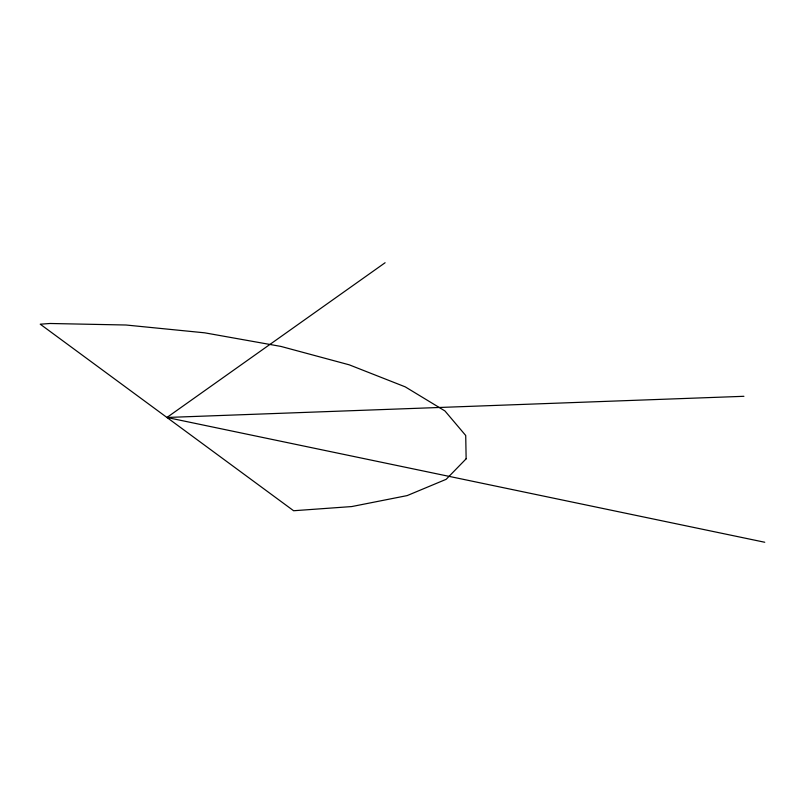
<?xml version="1.0" encoding="UTF-8"?>
<svg xmlns="http://www.w3.org/2000/svg" width="805" height="805" viewBox="0 0 805 805"><rect width="100%" height="100%" fill="white"/><g stroke="black" fill="none" stroke-linecap="round" stroke-linejoin="round"><path stroke-width="1.21" d="M764.75 542.258L166.937 417.473L385.102 262.742M166.937 417.473L743.921 396.302M466.135 458.82L446.161 479.317L407.159 495.598L351.785 506.556L293.614 510.742L40.25 324.194L50.061 323.489L125.993 325.009L204.722 332.827L280.875 346.412L349.259 364.836L405.227 386.853L444.944 410.952L465.723 435.505L466.135 458.82"/></g></svg>
